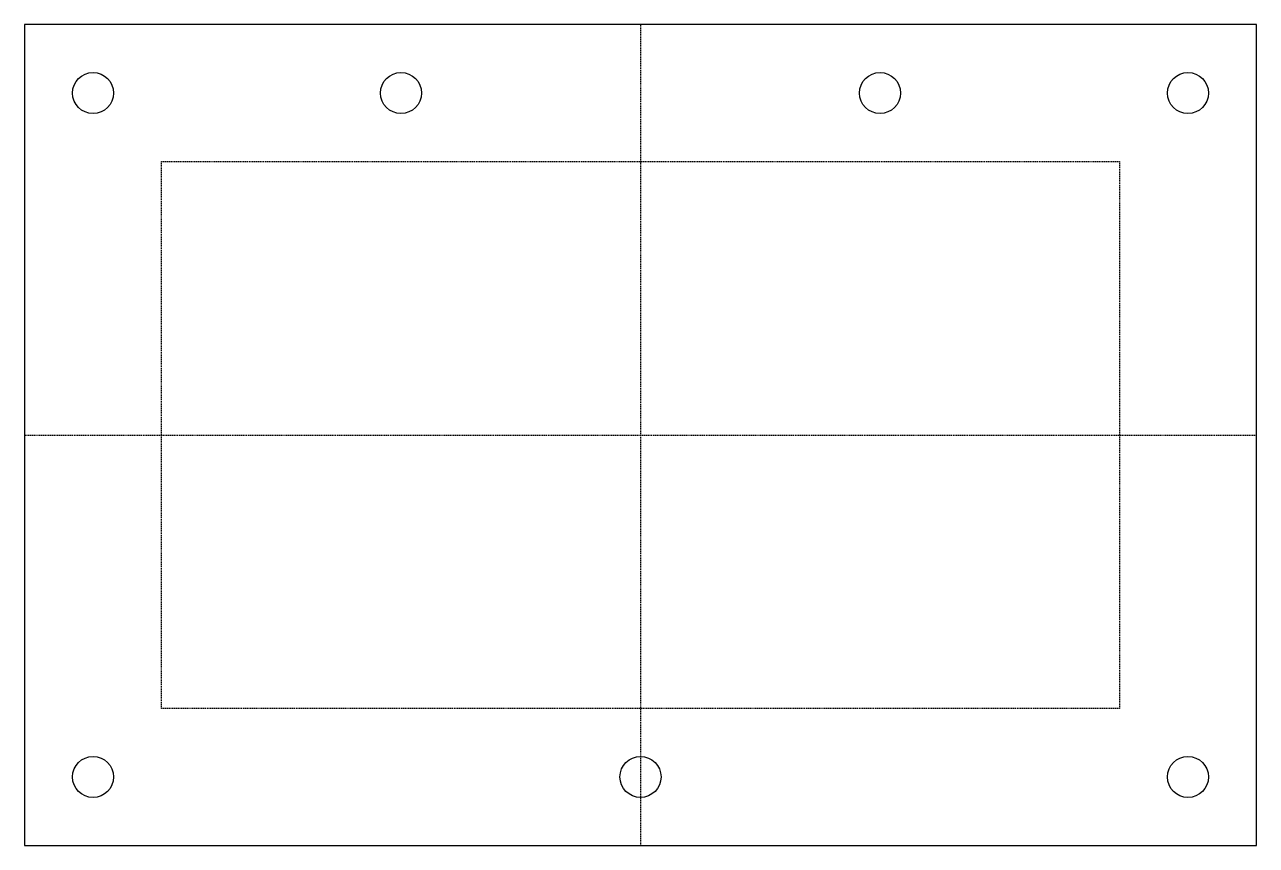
# Model space of a CAD drawing. Header units: millimetres. Extents: x -90 to 90, y -60 to 60.
import ezdxf

# ---------------------------------------------------------------- set-up
doc = ezdxf.new("R2010")
doc.units = ezdxf.units.MM
doc.linetypes.add('DASHED', pattern=[0.2067, 0.1654, -0.0413])

msp = doc.modelspace()

# ---------------------------------------------------------------- linework, layer by layer
at = {"color": 2, "linetype": 'DASHED', "lineweight": 25, "true_color": 0xffff00}
for p, q in [((0, 60), (0, -60)), ((-70, 40), (70, 40)), ((-70, -40), (-70, 40)), ((70, 40), (70, -40)), ((-90, 0), (90, 0)), ((70, -40), (-70, -40))]:
    msp.add_line(p, q, dxfattribs=at)
msp.add_lwpolyline([(90, 60), (-90, 60), (-90, -60), (90, -60)], close=True)
for centre in [(-80, 50), (-35, 50), (35, 50), (80, 50), (-80, -50), (0, -50), (80, -50)]:
    msp.add_circle(centre, 3)

doc.saveas('drawing.dxf')
